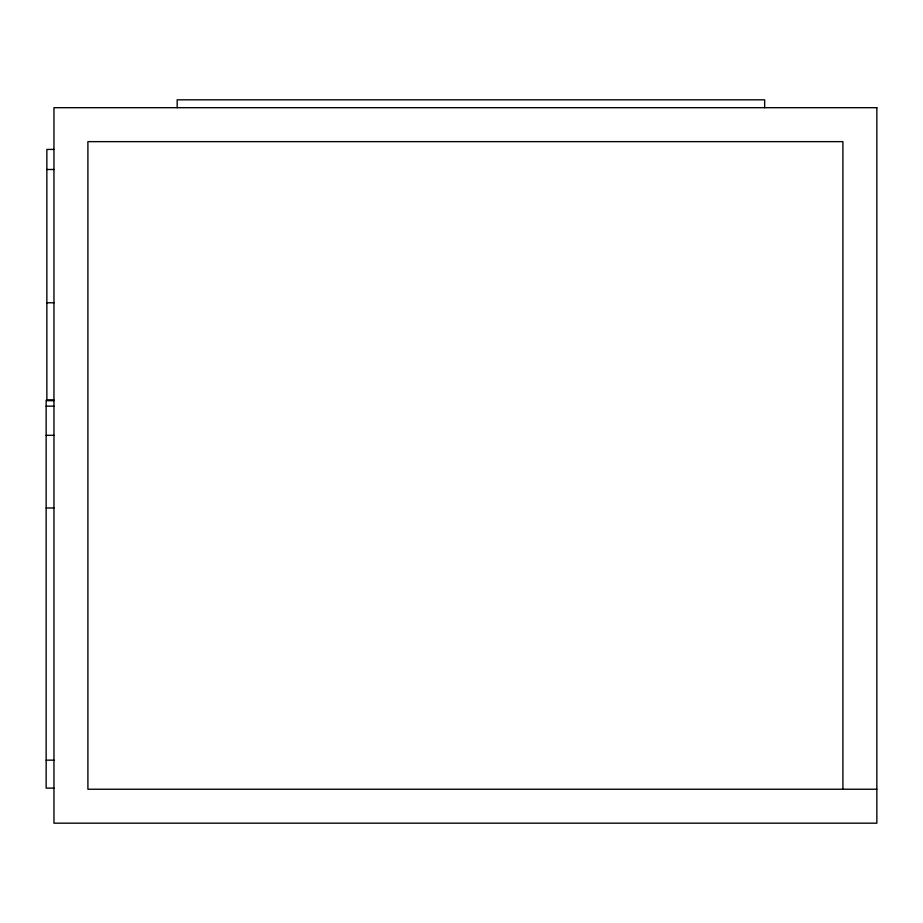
<?xml version="1.0" encoding="UTF-8"?>
<svg xmlns="http://www.w3.org/2000/svg" width="923" height="923" viewBox="0 0 923 923"><rect width="100%" height="100%" fill="white"/><g stroke="black" fill="none" stroke-linecap="round" stroke-linejoin="round"><path stroke-width="1.38" d="M53.961 149.422L46.854 149.422L46.854 400.582L53.961 400.582M46.854 169.497L53.961 169.497M46.854 302.767L53.961 302.767M53.961 400.213L46.15 400.213L46.15 788.104L53.961 788.104M46.854 400.409L53.961 400.409M46.15 406.155L53.961 406.155M46.15 435.333L53.961 435.333M46.15 507.973L53.961 507.973M46.15 760.148L53.961 760.148M876.85 789.234L87.904 789.234L87.904 141.634L842.907 141.634L842.907 789.234M764.659 107.691L764.659 99.822L177.181 99.822L177.181 107.691M876.85 107.691L53.961 107.691L53.961 823.178L876.85 823.178L876.85 107.691"/></g></svg>
